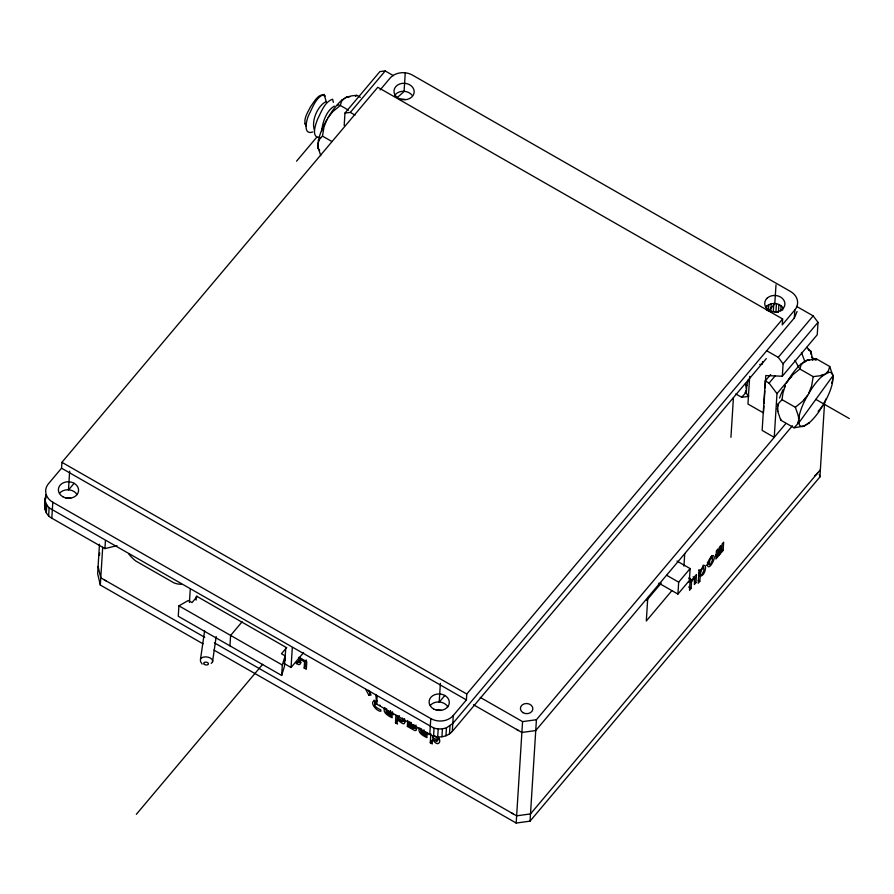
<?xml version="1.0" encoding="UTF-8"?>
<svg xmlns="http://www.w3.org/2000/svg" width="894" height="894" viewBox="0 0 894 894"><rect width="100%" height="100%" fill="white"/><g stroke="black" fill="none" stroke-linecap="round" stroke-linejoin="round"><path stroke-width="1.34" d="M703.187 565.053L702.863 568.025M411.061 724.162L411.095 722.508M423.912 731.75L423.957 729.739M321.639 131.06C322.645 122.042 326.31 110.822 334.334 106.118M116.991 545.653L104.933 548.603L51.807 518.196C43.158 513.759 43.828 502.819 46.041 494.829L45.795 498.807M44.957 509.602L45.203 498.204M46.298 512.91L46.801 504.965L45.46 501.657M48.634 515.838L49.136 507.893L46.801 504.965M51.807 518.196L52.802 502.238A16.237 13.231 3.6 0 1 48.444 483.766L61.552 468.199L61.921 462.321L377.782 87.266L782.641 318.968L782.272 324.857L794.844 309.939A16.237 13.231 3.6 0 0 790.475 291.455L412.514 75.13A16.237 13.231 3.6 0 0 389.985 78.225L380.106 89.948M69.654 471.172L68.469 490.013L74.135 483.285M99.48 544.211L97.636 573.669L100.318 585.045L203.072 643.848M99.469 555.476L99.647 552.693M100.318 585.045L102.698 547.251M104.933 548.603L105.425 540.658M197.317 596.287L192.02 602.578L188.355 600.477L178.912 605.841L178.252 616.268L281.666 675.451L284.46 666.287L285.108 655.861L281.454 653.76L286.75 647.468M189.439 602.455L190.266 589.224M196.11 600.075L196.367 596.052L285.801 647.234L284.951 660.632M229.959 645.859L230.618 635.433L242.073 621.833M281.666 675.451L282.325 665.024L285.108 655.861M283.856 663.348L291.053 667.472L292.304 647.614M304.563 661.851L300.797 659.705L300.138 664.264L298.831 664.655L296.395 663.594L296.484 662.242L298.473 662.488L298.998 657.269L306.798 661.739L306.329 669.271L304.172 668.041L304.563 661.851L306.128 659.984L305.737 666.175L304.172 668.041M344.19 125.473L344.972 113.057L379.894 71.587L385.213 70.95L393.438 75.655M405.261 72.671L404.077 91.512L397.327 97.502L399.495 98.765A10.113 8.247 3.6 0 0 411.598 97.189L413.095 95.446A10.113 8.247 3.6 0 0 409.43 84.628A10.113 8.247 3.6 0 0 396.008 86.383A10.113 8.247 3.6 0 0 397.327 97.502M766.303 358.583L452.297 731.437C446.709 737.639 436.887 738.455 429.768 734.522L376.642 704.114L377.145 696.169M390.231 712.473L390.332 710.875M404.49 718.81C406.882 732.287 394.243 712.708 397.517 724.039L395.472 722.866L395.953 715.166M397.361 715.87L397.037 721L395.472 722.866M416.001 725.068L415.922 726.509L413.251 726.051L415.554 727.85L416.325 729.694A2.872 1.419 40.1 0 1 414.436 730.376L407.362 726.453L407.731 720.486M409.083 722.207L408.927 724.587L407.362 726.453M409.608 724.453L409.486 726.341C416.023 731.404 414.939 725.839 409.608 724.453L411.184 722.587M409.776 721.749L409.675 723.369L413.084 725.269L413.911 724.609M429.768 734.522L430.774 718.564L52.802 502.238M437.635 736.477C439.502 738.008 440.898 741.875 438.529 743.473C433.992 745.104 431.612 734.063 432.316 743.953L430.271 742.78L430.83 733.806M435.344 736.175L437.613 738.98L436.954 741.629L433.244 739.55L432.964 736.142L434.283 735.717M433.556 736.142L434.059 728.208L49.136 507.893M440.384 683.351L439.2 702.192L444.854 695.476M437.702 736.924L438.205 728.979L434.059 728.208M441.938 736.801L442.429 728.867L446.452 727.85L452.789 723.492L794.33 317.951L797.079 311.525M445.95 735.796L446.452 727.85M449.481 733.963L449.984 726.017M452.297 731.437L453.292 715.479L466.411 699.913L466.78 694.023L782.641 318.968M824.648 401.652L819.91 476.971L530.041 821.15L516.184 823.05L522.565 721.626L480.246 697.409M530.041 821.15L536.422 719.726L785.904 423.488M647.781 597.516L646.306 621.006L671.819 590.722M658.8 583.134L677.931 594.085L678.68 582.162L690.123 568.573L676.97 561.052M683.944 566.081L684.726 553.643M690.123 568.573L689.375 580.497L677.931 594.085M688.469 582.374L690.827 579.58L689.207 577.49M694.794 577.826L694.37 584.508L695.945 582.642L696.46 574.484L690.034 582.117L689.52 590.275L691.096 588.397L691.52 581.703L694.794 577.826L693.129 576.876M698.762 570.204L700.415 571.154L700.382 569.824L698.952 571.523L698.225 583.212L699.801 581.335L700.259 576.149L698.605 575.2M700.259 574.004L701.522 569.769L703.746 567.656L703.902 570.607L701.991 574.328L700.617 575.345L700.259 574.004L698.605 573.054M715.893 554.772L717.547 555.71L717.971 548.95L716.396 550.816L715.882 558.973L723.134 550.346L723.648 542.2L722.073 544.077L721.648 550.838L720.262 552.492L718.608 551.542M720.262 552.492L720.687 545.72L719.346 547.318L718.921 554.079L717.547 555.71M730.934 437.311L733.438 397.606M749.686 376.352L747.954 404.032L763.465 412.905L763.901 405.988M762.515 361.556L762.359 363.959L759.676 364.562M766.571 309.972L766.817 306.005C771.41 302.172 778.987 302.775 782.798 307.413L782.63 310.062M768.415 311.268L768.829 304.653M770.639 374.564L765.264 380.945L762.146 430.427L774.238 437.345L776.987 393.628L791.883 375.938M764.068 403.216L764.851 390.767M765.029 387.996L765.812 375.547L782.317 376.229L817.239 334.758L818.021 322.343L813.16 315.873L796.699 306.452M770.717 311.727L771.22 303.781M773.813 303.457L773.31 311.391L778.428 312.408M775.992 284.851L774.807 303.692L769.198 310.352M775.947 311.626L776.439 303.692M778.506 311.078L778.931 304.463M780.764 311.034L781.099 305.737M782.317 376.229L783.099 363.813L818.021 322.343M794.33 317.951L794.844 309.939M810.813 354.169L810.981 351.443L806.79 347.375M777.713 405.373L777.735 411.475L777.579 410.804L780.741 420.169L794.073 427.79L803.605 426.214L809.327 422.694A30.72 9.186 -60.2 0 0 820.211 409.776L826.391 399.16A30.72 9.186 -60.2 0 0 832.448 382.956L832.895 375.849L829.721 366.484L816.39 358.852L806.857 360.438L801.136 363.947A30.72 9.186 -60.2 0 0 790.251 376.877L786.407 383.157M320.778 155.701L318.018 147.264L318.465 140.168A30.72 9.186 -60.2 0 1 324.522 123.964L330.702 113.337A30.72 9.186 -60.2 0 1 341.586 100.419L346.291 97.267L351.834 95.826L356.84 95.323L360.36 97.334M748.636 395.751A30.72 9.186 -60.2 0 1 746.356 392.421L746.803 385.314A30.72 9.186 -60.2 0 1 748.367 379.693M802.823 426.472L803.605 426.214A30.72 9.186 -60.2 0 1 798.778 422.929L799.225 415.833A30.72 9.186 -60.2 0 1 805.27 399.629L811.45 389.002A30.72 9.186 -60.2 0 1 822.335 376.083L828.056 372.574A30.72 9.186 -60.2 0 1 832.895 375.849L798.778 422.929L797.85 423.208M333.35 102.363L332.613 99.234C324.544 101.815 321.259 112.108 317.627 119.103C315.694 123.964 310.553 138.19 319.963 137.352M317.962 143.42L319.27 139.587L322.477 136.123L324.03 126.836L326.858 119.628M777.512 406.949L778.819 403.116L782.026 399.663L782.92 393.159L785.345 385.359M787.659 381.012L792.531 374.988L799.862 369.01L813.182 376.631L811.629 385.929L808.802 393.137M711.814 555.666L711.468 557.722M200.535 659.023L204.614 630.896M212.504 662.041L216.192 636.595M709.02 563.343L710.227 559.51L712.306 557.543L712.462 560.337L710.663 563.946L709.367 564.818L709.02 563.343L707.366 562.393M328.109 117.483L332.97 111.459L340.301 105.47L341.542 101.29L344.089 98.508M780.741 420.169L780.898 419.152M799.862 369.01L801.091 364.819L803.639 362.036M829.721 366.484L828.492 370.664L825.944 373.446M374.083 700.069L375.201 704.427M832.951 379.693L831.722 383.381M746.166 389.985L744.858 393.818L741.651 397.282L735.796 393.93M798.588 420.504L797.28 424.337L794.073 427.79M300.317 659.426L299.758 660.867L298.786 660.744M44.7 506.138L45.27 503.903M700.415 571.154C707.556 555.912 706.919 575.691 700.259 576.149M376.028 701.958L376.933 700.684M826.078 398.847L824.067 403.496M419.174 727.884C417.42 732.778 423.331 736.008 427.03 737.651L426.851 736.254L422.08 733.337A3.498 1.732 40.1 0 1 420.862 731.515L427.656 735.013L427.578 732.499M784.384 387.795L785.2 385.314M808.668 422.873L809.327 422.694L806.857 424.594M807.561 395.271L802.689 401.305L795.358 407.284L782.026 399.663M822.826 405.63L818.178 411.408M296.573 161.166L316.822 137.128M344.972 113.057L350.292 112.409L385.213 70.95M136.346 814.3L262.668 664.309M291.053 667.472L303.614 652.564M296.395 663.594L297.97 661.728L301.177 662.778M365.713 689.397L368.92 695.297L370.485 693.431L369.211 691.073M404.334 718.999L402.758 720.866L397.964 718.128M430.271 742.78L433.255 739.226M439.189 738.578L437.691 740.355L432.718 737.516M783.099 363.813L778.238 357.343L813.16 315.873M776.987 393.628L769.075 383.124L775.344 375.681M792.408 425.79L535.741 730.554L521.884 732.454L473.462 704.74M646.541 600.511L661.236 583.111M820.357 469.752L530.488 813.931L516.631 815.831L214.404 642.864M766.002 306.955L766.817 306.005M708.093 563.991L706.651 565.444M384.8 707.545C381.85 712.227 388.521 716.239 392.22 717.737L392.053 716.34L387.281 713.423A3.498 1.732 40.1 0 1 386.063 711.602L392.857 715.099L392.455 711.792M404.244 719.357L402.903 719.86M355.51 96.451L356.84 95.323M816.39 358.852L815.06 359.991M386.711 709.02L385.973 710.026L391.125 712.976L390.555 711.121M421.622 729.012L420.884 730.018L426.036 732.957L425.924 732.018M337.876 105.38L338.871 104.643M345.24 97.804L348.09 96.653M804.79 361.332L807.64 360.181M824.793 374.15L820.2 375.759L813.182 376.631M805.706 425.309L802.924 426.427M312.811 131.954C302.362 135.642 306.541 119.114 309.145 114.253C312.788 107.246 316.074 96.965 324.142 94.384L326.31 101.994M342.29 100.184L341.586 100.419L342.246 100.24M348.202 96.619L347.308 96.898A30.72 9.186 -60.2 0 1 349.856 96.843M807.763 360.148L806.857 360.438A30.72 9.186 -60.2 0 1 809.405 360.383M745.44 392.678L746.356 392.421L745.473 392.6M797.895 423.119L798.778 422.929M748.658 396.4L741.651 397.282M798.677 419.062L798.364 415.978L799.225 415.833L798.353 415.866L795.358 407.284M522.565 721.626L536.422 719.726M405.295 721.693L402.188 720.866M368.92 695.297L371.044 695.085L368.44 690.257M790.821 376.821L790.687 376.955M438.205 728.979L442.429 728.867M399.484 715.792L398.165 716.228L397.919 717.591L399.182 720.508L402.155 721.715L402.903 720.262L402.389 717.983M376.363 702.639L374.72 702.941C373.591 706.651 378.106 708.584 380.766 709.858L380.911 711.244C375.759 711.68 367.646 699.074 376.631 701.377M804.399 399.473L805.27 399.629L804.533 399.327M414.693 727.884L416.001 728.509A2.872 1.419 40.1 0 0 417.006 728.711M810.769 388.655L811.45 389.002L810.836 388.488M808.154 349.453L810.053 350.549M809.081 350.359L810.981 351.443L812.802 360.371M811.517 357.254L816.345 360.014M340.301 105.47L348.504 110.163M350.292 112.409L354.996 115.102M766.482 350.616L778.238 357.343M815.831 399.394L849.3 418.548M765.264 380.945L769.075 383.124M322.477 136.123L331.853 141.487M720.653 548.927L723.134 550.346M721.212 549.732L722.866 550.682M719.905 551.274L721.559 552.224M718.519 552.928L720.173 553.878M717.178 554.515L718.832 555.465M715.803 556.146L717.457 557.096M710.953 557.04L712.607 557.99M698.862 570.093L700.516 571.043M698.639 572.506L700.293 573.445M698.46 575.378L700.114 576.328M698.147 580.385L699.801 581.335M689.185 578.34L690.839 579.29M689.173 578.641L690.827 579.58M694.292 581.692L695.945 582.642M689.866 580.765L691.52 581.703M688.615 586.978L691.096 588.397M666.723 575.311L678.68 582.162M61.921 462.321L466.78 694.023M61.552 468.199L466.411 699.913M409.564 725.101L414.123 727.716M178.912 605.841L282.325 665.024M204.737 637.321L100.776 577.826L98.083 566.45M213.957 650.083L516.184 823.05M306.206 126.166C302.373 120.064 307.726 112.42 310.531 106.755C313.526 102.855 319.538 91.233 324.947 96.34L324.846 95.423M326.142 101.536C317.783 105.671 311.179 120.444 314.364 129.976M202.122 664.052L200.446 661.404M305.882 125.126L305.01 123.607M821.821 375.335L822.335 376.083L821.944 375.301M421.599 730.979L420.392 728.297M386.8 711.065L385.582 708.383M379.715 705.02L380.185 705.746M794.967 360.338L798.89 367.624M778.249 404.244L778.026 403.697L778.205 404.334M318.689 140.727L318.465 140.168L318.655 140.805M801.437 352.404L805.036 362.003M832.258 382.319L832.448 382.956L832.292 382.23M819.306 474.446L819.91 476.971M745.507 383.537L746.255 388.555M318.197 148.058L318.018 147.264A30.72 9.186 -60.2 0 0 318.622 149.097M832.683 374.932L832.895 375.849M832.716 375.067L833.04 378.263M318.186 147.957L317.873 144.85M375.849 694.504L376.642 704.114M777.422 408.39L777.445 409.653M106.151 580.899A15.611 12.728 3.6 0 1 104.162 579.714M513.301 813.875A15.611 12.728 3.6 0 1 511.256 812.758M518.542 730.499A15.611 12.728 3.6 0 1 516.497 729.37M817.742 472.859A15.611 12.728 3.6 0 1 814.836 475.709M779.59 398.076A30.72 9.186 -60.2 0 1 783.01 389.672M200.435 660.621A6.236 3.61 8.3 0 1 208.112 657.179A6.236 3.61 8.3 0 1 211.219 663.348M128.814 554.001A19.623 9.733 40.1 0 0 135.91 561.097L174.006 582.899A19.623 9.733 40.1 0 0 181.471 584.14M430.316 705.411A10.113 8.247 3.6 0 1 447.782 706.785M394.567 95.591A10.113 8.247 3.6 0 1 412.045 95.2M59.596 493.231A10.113 8.247 3.6 0 1 77.063 494.606M65.553 497.824A10.113 8.247 3.6 0 1 70.771 498.237M436.272 710.004A10.113 8.247 3.6 0 1 441.491 710.417M399.942 99.558A10.113 8.247 3.6 0 1 405.172 99.435M319.639 150.27A30.72 9.186 -60.2 0 1 319.08 149.767M453.292 715.479A16.237 13.231 3.6 0 1 430.774 718.564M707.389 565.276C708.741 570.83 714.753 560.024 714.295 557.085C712.954 551.52 706.919 562.348 707.389 565.276M767.32 297.993L765.823 299.725A10.113 8.247 3.6 0 0 768.013 309.659L770.181 310.933A10.113 8.247 3.6 0 0 783.356 308.274A10.113 8.247 3.6 0 0 780.92 297.255A10.113 8.247 3.6 0 0 767.32 297.993M827.788 371.714L828.056 372.574L827.788 371.714M801.851 363.713L801.136 363.947L801.795 363.769M746.803 385.314L745.954 385.448L746.803 385.314M523.012 712.663A6.247 5.085 3.6 0 0 532.846 709.21A6.247 5.085 3.6 0 0 524.052 703.902A6.247 5.085 3.6 0 0 523.012 712.663M204.402 664.387A2.391 1.386 8.3 0 0 208.38 664.141A2.391 1.386 8.3 0 0 205.464 662.152A2.391 1.386 8.3 0 0 204.402 664.387M433.545 708.908A10.113 8.247 3.6 0 0 449.28 702.986A10.113 8.247 3.6 0 0 434.775 694.683A10.113 8.247 3.6 0 0 433.545 708.908M62.815 496.729A10.113 8.247 3.6 0 0 78.56 490.806A10.113 8.247 3.6 0 0 64.044 482.503A10.113 8.247 3.6 0 0 62.815 496.729"/></g></svg>
